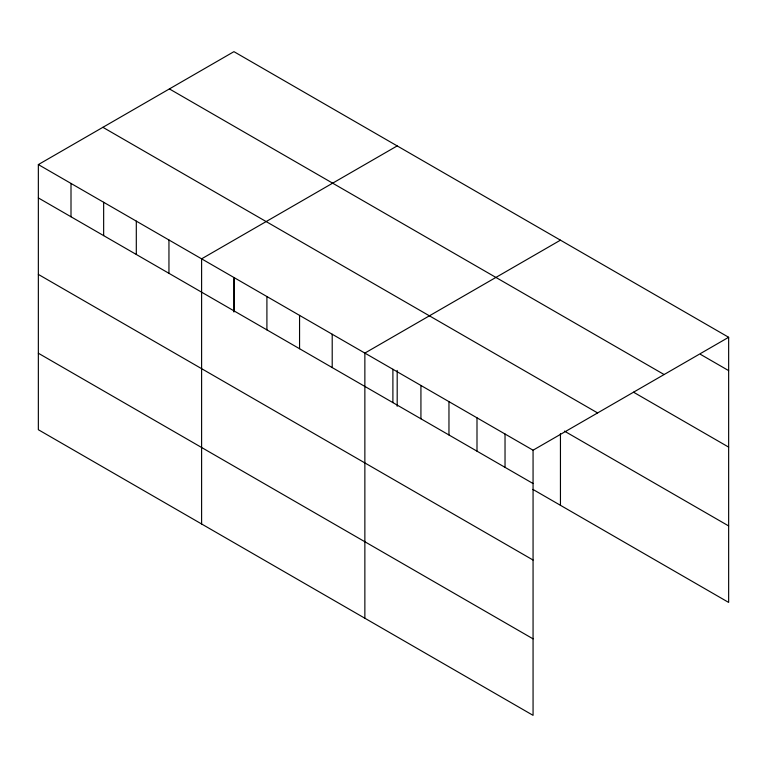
<?xml version="1.0" encoding="UTF-8"?>
<svg xmlns="http://www.w3.org/2000/svg" width="767" height="767" viewBox="0 0 767 767"><rect width="100%" height="100%" fill="white"/><g stroke="black" fill="none" stroke-linecap="round" stroke-linejoin="round"><path stroke-width="1.15" d="M38.35 164.579L533.065 450.2L533.065 715.343L38.35 429.721L38.35 164.579L233.935 51.657L728.65 337.279L728.65 602.421L532.902 489.404M397.191 145.912L201.606 258.834L201.606 523.976M560.447 240.167L364.862 353.088L364.862 618.231M533.065 450.2L728.65 337.279M700.616 354.431L728.65 370.614M169.392 88.914L664.107 374.536M633.532 392.196L728.65 447.113M102.893 127.312L597.608 412.934M564.454 431.131L728.65 525.932M38.35 197.924L533.065 483.536M38.35 274.413L533.065 560.035M38.35 353.232L533.065 638.853M560.447 433.595L560.447 505.309M505.031 434.007L505.031 467.352M476.997 417.823L476.997 451.169M448.963 401.64L448.963 434.985M420.93 385.456L420.93 418.801M397.191 370.423L397.191 406.28M392.896 369.272L392.896 402.617M332.207 334.23L332.207 367.575M299.561 315.381L299.561 348.726M266.906 296.532L266.906 329.877M234.251 277.683L234.251 311.028M233.935 278.555L233.935 312.025M168.951 239.985L168.951 273.32M136.305 221.126L136.305 254.471M103.65 202.277L103.65 235.622M71.005 183.428L71.005 216.773"/></g></svg>
